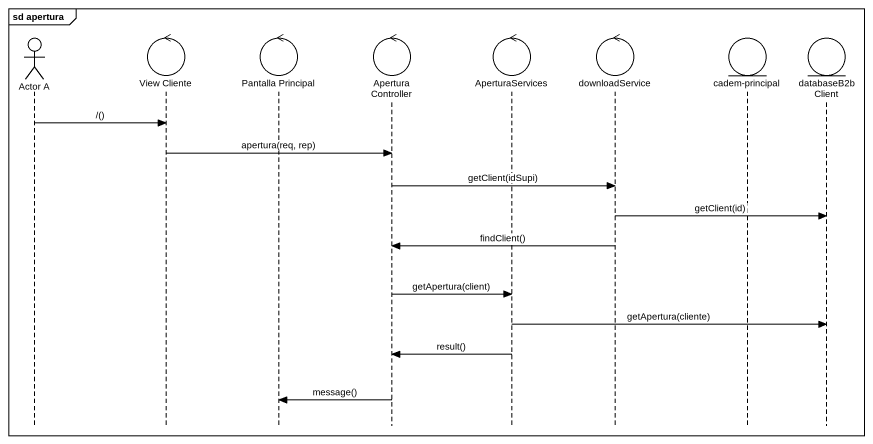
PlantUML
@startuml
mainframe sd apertura
hide footbox
actor "Actor A" as Actor_A
control "View Cliente" as View_Cliente
control "Pantalla Principal" as Pantalla_Principal
control AperturaController
control AperturaServices
control downloadService
entity "cadem-principal" as cadem_principal
entity databaseB2bClient

Actor_A -> View_Cliente : /()
View_Cliente -> AperturaController : apertura(req, rep)
AperturaController -> downloadService : getClient(idSupi)
downloadService -> databaseB2bClient : getClient(id)
downloadService -> AperturaController : findClient()
AperturaController -> AperturaServices : getApertura(client)
AperturaServices -> databaseB2bClient : getApertura(cliente)
AperturaServices -> AperturaController : result()
AperturaController -> Pantalla_Principal : message()
@enduml
